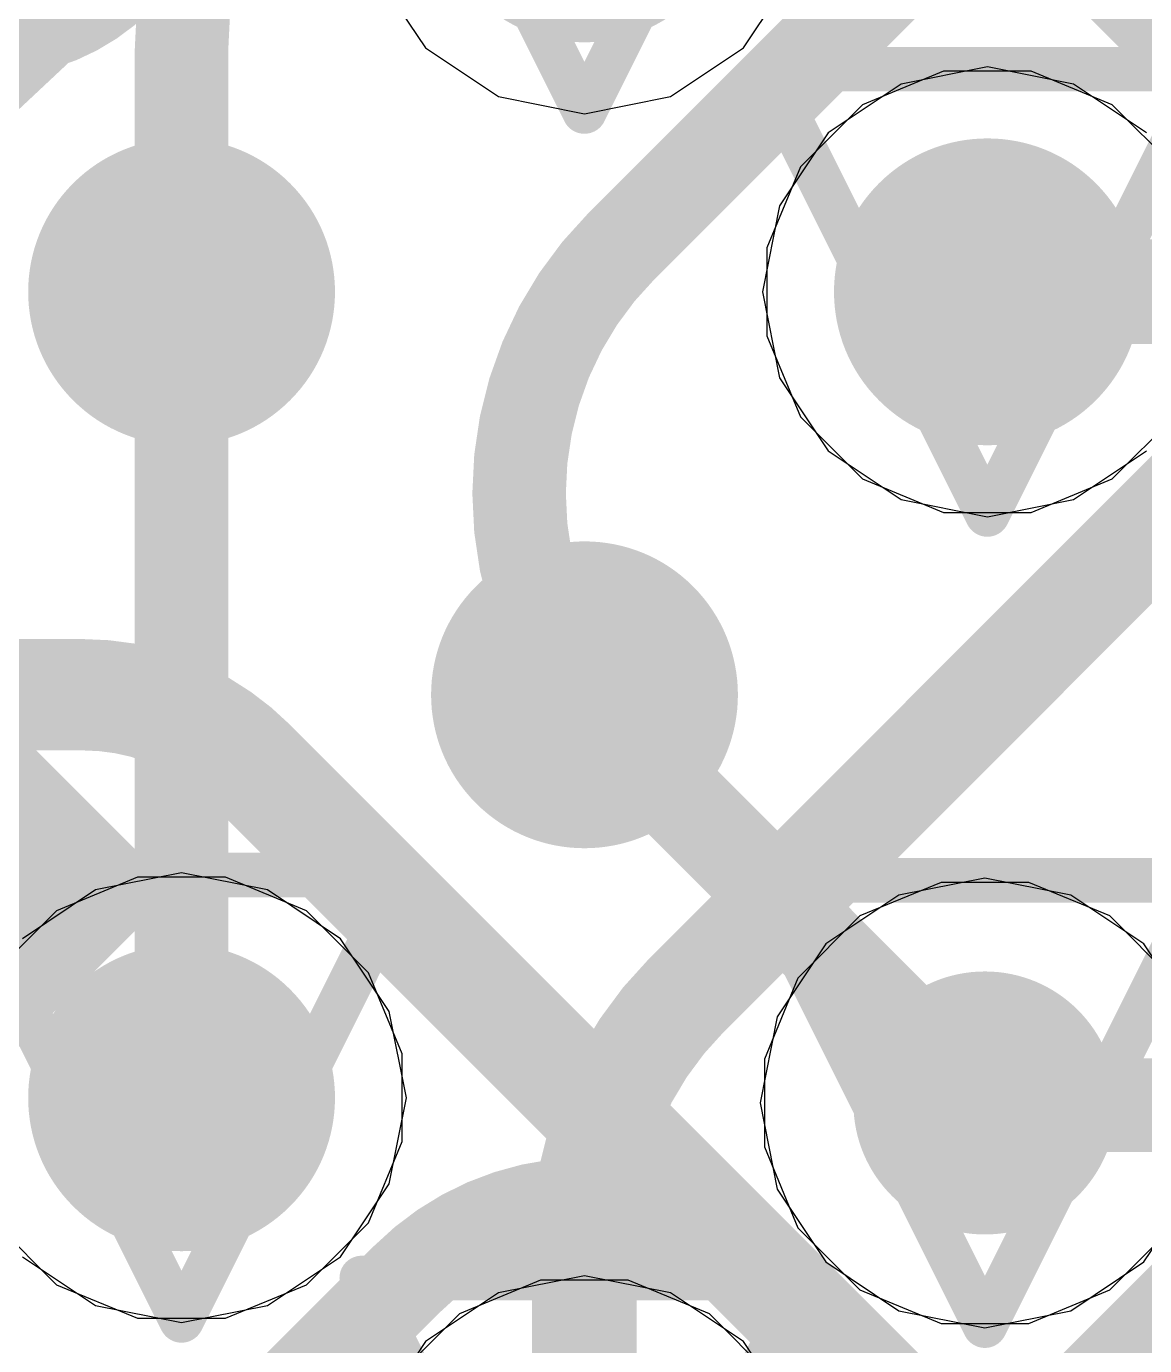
# Model space of a CAD drawing. Header units: inches. Extents: x -6 to 283, y -12 to 154.
# Drawn here: x 60.666 to 61.941, y 8.453 to 9.958 of the extents above; entities that cross this region are included whole.
import ezdxf

# ---------------------------------------------------------------- set-up
doc = ezdxf.new("R2010")
doc.units = ezdxf.units.IN
for name, color, linetype in [('Bottom Layer', 5, 'Continuous'), ('Bottom Overlay', 54, 'Continuous'), ('Bottom Solder', 6, 'Continuous'), ('Drill Drawing', 1, 'Continuous'), ('GND-1', 16, 'Continuous'), ('GND-2', 90, 'Continuous'), ('GND-3', 216, 'Continuous'), ('GND-4', 54, 'Continuous'), ('PWR-1', 156, 'Continuous'), ('PWR-2', 130, 'Continuous'), ('Signal L1', 76, 'Continuous'), ('Signal L2', 6, 'Continuous'), ('Top Layer', 1, 'Continuous'), ('Top Paste', 8, 'Continuous'), ('Top Solder', 216, 'Continuous'), ('Via Holes', 16, 'Continuous')]:
    doc.layers.add(name, color=color, linetype=linetype)

# ---------------------------------------------------------------- blocks, each defined once
blk = doc.blocks.new('BGA_565_15_5_14_4__57')
at = {"layer": 'Top Layer'}
h = blk.add_hatch(color=1, dxfattribs=at)
edge = h.paths.add_edge_path()
edge.add_arc((-6.174999079999999, 4.22500044), 0.12499848, 0, 360)
h = blk.add_hatch(color=1, dxfattribs=at)
edge = h.paths.add_edge_path()
edge.add_arc((-5.52500038, 4.22500044), 0.12499848, 0, 360)
h = blk.add_hatch(color=1, dxfattribs=at)
edge = h.paths.add_edge_path()
edge.add_arc((-4.87499914, 4.22500044), 0.12499848, 0, 360)
h = blk.add_hatch(color=1, dxfattribs=at)
edge = h.paths.add_edge_path()
edge.add_arc((-5.52500038, 3.5749992), 0.12499848, 0, 360)
at = {"layer": 'Top Paste'}
h = blk.add_hatch(color=8, dxfattribs=at)
edge = h.paths.add_edge_path()
edge.add_arc((-6.174999079999999, 4.22500044), 0.12499848, 0, 360)
h = blk.add_hatch(color=8, dxfattribs=at)
edge = h.paths.add_edge_path()
edge.add_arc((-5.52500038, 4.22500044), 0.12499848, 0, 360)
h = blk.add_hatch(color=8, dxfattribs=at)
edge = h.paths.add_edge_path()
edge.add_arc((-4.87499914, 4.22500044), 0.12499848, 0, 360)
h = blk.add_hatch(color=8, dxfattribs=at)
edge = h.paths.add_edge_path()
edge.add_arc((-5.52500038, 3.5749992), 0.12499848, 0, 360)
at = {"layer": 'Top Solder'}
h = blk.add_hatch(color=216, dxfattribs=at)
edge = h.paths.add_edge_path()
edge.add_arc((-6.174999079999999, 4.22500044), 0.17499838, 0, 360)
h = blk.add_hatch(color=216, dxfattribs=at)
edge = h.paths.add_edge_path()
edge.add_arc((-5.52500038, 4.22500044), 0.17499838, 0, 360)
h = blk.add_hatch(color=216, dxfattribs=at)
edge = h.paths.add_edge_path()
edge.add_arc((-4.87499914, 4.22500044), 0.17499838, 0, 360)
h = blk.add_hatch(color=216, dxfattribs=at)
edge = h.paths.add_edge_path()
edge.add_arc((-6.174999079999999, 3.5749992), 0.17499838, 0, 360)
h = blk.add_hatch(color=216, dxfattribs=at)
edge = h.paths.add_edge_path()
edge.add_arc((-5.52500038, 3.5749992), 0.17499838, 0, 360)
blk = doc.blocks.new('C___0402_B_371')
at = {"layer": 'Bottom Solder'}
blk.add_hatch(color=6, dxfattribs=at).paths.add_polyline_path([(-0.18130012, 0.37749988), (-0.18130012, -0.37749988), (-0.7584998799999999, -0.37749988), (-0.7584998799999999, 0.37749988)])
at = {"layer": 'Bottom Overlay'}
for points in [[(-0.2794, 0.4064, 0.127, 0.127, 0), (-0.7874, 0.4064, 0.127, 0.127, 0)], [(-0.7874, -0.4064, 0.127, 0.127, 0), (-0.7874, 0.4064, 0.127, 0.127, 0)]]:
    blk.add_lwpolyline(points, format="xyseb", dxfattribs=at)
blk.add_lwpolyline([(-0.8191499999999999, 0.4064, 0.0635, 0.0635, 1), (-0.7556499999999999, 0.4064, 0.0635, 0.0635, 1)], format="xyseb", close=True, dxfattribs=at)
blk.add_lwpolyline([(-0.8191499999999999, 0.4064, 0.0635, 0.0635, 1), (-0.7556499999999999, 0.4064, 0.0635, 0.0635, 1)], format="xyseb", close=True, dxfattribs=at)

msp = doc.modelspace()

# ---------------------------------------------------------------- hatches: boundary and pattern name
at = {"layer": 'Bottom Layer'}
h = msp.add_hatch(color=5, dxfattribs=at)
edge = h.paths.add_edge_path()
edge.add_arc((61.76173576, 9.65483972), 0.1499997, 0, 360)
h = msp.add_hatch(color=5, dxfattribs=at)
edge = h.paths.add_edge_path()
edge.add_arc((60.84249706, 8.735601019999999), 0.1499997, 0, 360)
h = msp.add_hatch(color=5, dxfattribs=at)
edge = h.paths.add_edge_path()
edge.add_arc((61.75895445999999, 8.72963456), 0.1499997, 0, 360)
at = {"layer": 'GND-1'}
h = msp.add_hatch(color=16, dxfattribs=at)
edge = h.paths.add_edge_path()
edge.add_arc((61.76173576, 9.65483972), 0.1499997, 0, 360)
h = msp.add_hatch(color=16, dxfattribs=at)
edge = h.paths.add_edge_path()
edge.add_arc((60.84249706, 8.735601019999999), 0.1499997, 0, 360)
h = msp.add_hatch(color=16, dxfattribs=at)
edge = h.paths.add_edge_path()
edge.add_arc((61.75895445999999, 8.72963456), 0.1499997, 0, 360)
at = {"layer": 'GND-2'}
h = msp.add_hatch(color=90, dxfattribs=at)
edge = h.paths.add_edge_path()
edge.add_arc((61.76173576, 9.65483972), 0.1499997, 0, 360)
h = msp.add_hatch(color=90, dxfattribs=at)
edge = h.paths.add_edge_path()
edge.add_arc((60.84249706, 8.735601019999999), 0.1499997, 0, 360)
h = msp.add_hatch(color=90, dxfattribs=at)
edge = h.paths.add_edge_path()
edge.add_arc((61.75895445999999, 8.72963456), 0.1499997, 0, 360)
at = {"layer": 'GND-3'}
h = msp.add_hatch(color=216, dxfattribs=at)
edge = h.paths.add_edge_path()
edge.add_arc((61.76173576, 9.65483972), 0.1499997, 0, 360)
h = msp.add_hatch(color=216, dxfattribs=at)
edge = h.paths.add_edge_path()
edge.add_arc((60.84249706, 8.735601019999999), 0.1499997, 0, 360)
h = msp.add_hatch(color=216, dxfattribs=at)
edge = h.paths.add_edge_path()
edge.add_arc((61.75895445999999, 8.72963456), 0.1499997, 0, 360)
at = {"layer": 'GND-4'}
h = msp.add_hatch(color=54, dxfattribs=at)
edge = h.paths.add_edge_path()
edge.add_arc((61.76173576, 9.65483972), 0.1499997, 0, 360)
h = msp.add_hatch(color=54, dxfattribs=at)
edge = h.paths.add_edge_path()
edge.add_arc((60.84249706, 8.735601019999999), 0.1499997, 0, 360)
h = msp.add_hatch(color=54, dxfattribs=at)
edge = h.paths.add_edge_path()
edge.add_arc((61.75895445999999, 8.72963456), 0.1499997, 0, 360)
at = {"layer": 'PWR-1'}
h = msp.add_hatch(color=156, dxfattribs=at)
edge = h.paths.add_edge_path()
edge.add_arc((61.76173576, 9.65483972), 0.1499997, 0, 360)
h = msp.add_hatch(color=156, dxfattribs=at)
edge = h.paths.add_edge_path()
edge.add_arc((60.84249706, 8.735601019999999), 0.1499997, 0, 360)
h = msp.add_hatch(color=156, dxfattribs=at)
edge = h.paths.add_edge_path()
edge.add_arc((61.75895445999999, 8.72963456), 0.1499997, 0, 360)
at = {"layer": 'PWR-2'}
h = msp.add_hatch(color=130, dxfattribs=at)
edge = h.paths.add_edge_path()
edge.add_arc((61.76173576, 9.65483972), 0.1499997, 0, 360)
h = msp.add_hatch(color=130, dxfattribs=at)
edge = h.paths.add_edge_path()
edge.add_arc((60.84249706, 8.735601019999999), 0.1499997, 0, 360)
h = msp.add_hatch(color=130, dxfattribs=at)
edge = h.paths.add_edge_path()
edge.add_arc((61.75895445999999, 8.72963456), 0.1499997, 0, 360)
at = {"layer": 'Signal L1'}
h = msp.add_hatch(color=76, dxfattribs=at)
edge = h.paths.add_edge_path()
edge.add_arc((61.76173576, 9.65483972), 0.1499997, 0, 360)
h = msp.add_hatch(color=76, dxfattribs=at)
edge = h.paths.add_edge_path()
edge.add_arc((60.84249706, 8.735601019999999), 0.1499997, 0, 360)
h = msp.add_hatch(color=76, dxfattribs=at)
edge = h.paths.add_edge_path()
edge.add_arc((61.75895445999999, 8.72963456), 0.1499997, 0, 360)
at = {"layer": 'Signal L2'}
h = msp.add_hatch(color=6, dxfattribs=at)
edge = h.paths.add_edge_path()
edge.add_arc((61.76173576, 9.65483972), 0.1499997, 0, 360)
h = msp.add_hatch(color=6, dxfattribs=at)
edge = h.paths.add_edge_path()
edge.add_arc((60.84249706, 8.735601019999999), 0.1499997, 0, 360)
h = msp.add_hatch(color=6, dxfattribs=at)
edge = h.paths.add_edge_path()
edge.add_arc((61.75895445999999, 8.72963456), 0.1499997, 0, 360)
at = {"layer": 'Top Layer'}
h = msp.add_hatch(color=1, dxfattribs=at)
edge = h.paths.add_edge_path()
edge.add_arc((61.76173576, 9.65483972), 0.1499997, 0, 360)
h = msp.add_hatch(color=1, dxfattribs=at)
edge = h.paths.add_edge_path()
edge.add_arc((60.84249706, 8.735601019999999), 0.1499997, 0, 360)
h = msp.add_hatch(color=1, dxfattribs=at)
edge = h.paths.add_edge_path()
edge.add_arc((61.75895445999999, 8.72963456), 0.1499997, 0, 360)
at = {"layer": 'Via Holes'}
h = msp.add_hatch(color=7, dxfattribs=at)
edge = h.paths.add_edge_path()
edge.add_arc((61.76173576, 9.65483972), 0.07499858, 0, 360)
h = msp.add_hatch(color=7, dxfattribs=at)
edge = h.paths.add_edge_path()
edge.add_arc((60.84249706, 8.735601019999999), 0.07499858, 0, 360)
h = msp.add_hatch(color=7, dxfattribs=at)
edge = h.paths.add_edge_path()
edge.add_arc((61.75895445999999, 8.72963456), 0.07499858, 0, 360)

# ---------------------------------------------------------------- linework, layer by layer
at = {"layer": 'Bottom Layer'}
for points in [[(61.34446201999999, 9.706990999999999, 0.10668, 0.10668, 0), (62.28885941999999, 10.6513884, 0.10668, 0.10668, 0)], [(60.84249706, 9.930432259999998, 0.10668, 0.10668, -0.1987448733157806), (60.97051306, 10.23977378, 0.10668, 0.10668, 0)], [(60.84249706, 8.735601019999999, 0.10668, 0.10668, 0), (60.84249706, 9.930432259999998, 0.10668, 0.10668, 0)], [(61.22760678, 9.42487574, 0.10668, 0.10668, -0.1988362677584608), (61.34438073999999, 9.706909719999999, 0.10668, 0.10668, 0)], [(61.34438073999999, 9.706909719999999, 0.10668, 0.10668, 0), (61.34446201999999, 9.706990999999999, 0.10668, 0.10668, 0)], [(61.34438073999999, 9.14284176, 0.10668, 0.10668, -0.1988362677586003), (61.22760678, 9.42487574, 0.10668, 0.10668, 0)], [(61.34438073999999, 9.14284176, 0.10668, 0.10668, 0), (61.34446201999999, 9.14276048, 0.10668, 0.10668, 0)], [(61.34446201999999, 9.142757940000001, 0.10668, 0.10668, -7.320431762279024e-05), (61.34438073999999, 9.14284176, 0.10668, 0.10668, 0)], [(61.34446201999999, 9.14276048, 0.10668, 0.10668, 0), (61.52662065999999, 8.96060184, 0.10668, 0.10668, 0)], [(61.5747943, 8.90621028, 0.10668, 0.10668, -0.02899226317326885), (61.5266232, 8.9605993, 0.10668, 0.10668, 0)], [(61.5747943, 8.90621028, 0.10668, 0.10668, 0), (61.57480192, 8.90621028, 0.10668, 0.10668, 0)], [(61.57480192, 8.90621028, 0.10668, 0.10668, 0), (61.78183731999999, 8.69917488, 0.10668, 0.10668, 0)], [(61.09960348, 8.52860372, 0.10668, 0.10668, -0.3703510260601149), (61.47793648, 8.55811344, 0.10668, 0.10668, 0)], [(61.4779314, 8.55810582, 0.10668, 0.10668, 0), (61.47793648, 8.558110899999999, 0.10668, 0.10668, 0)], [(61.4779314, 8.55810328, 0.10668, 0.10668, 0), (61.4779314, 8.55810582, 0.10668, 0.10668, 0)], [(61.4779314, 8.55810328, 0.10668, 0.10668, -0.03335271010364203), (61.48845716, 8.54905834, 0.10668, 0.10668, 0)], [(61.48845716, 8.54905834, 0.10668, 0.10668, 0), (61.48846986, 8.54905834, 0.10668, 0.10668, 0)], [(61.48846986, 8.54905834, 0.10668, 0.10668, 0), (61.93060765999999, 8.106920539999999, 0.10668, 0.10668, 0)], [(59.51692694, 6.945927179999999, 0.10668, 0.10668, 0), (61.09960348, 8.52860372, 0.10668, 0.10668, 0)]]:
    msp.add_lwpolyline(points, format="xyseb", dxfattribs=at)
for points in [[(60.81582705999999, 9.930432259999998, 0.05333999999999999, 0.05333999999999999, 1), (60.86916706, 9.930432259999998, 0.05333999999999999, 0.05333999999999999, 1)], [(60.81582705999999, 9.930432259999998, 0.05333999999999999, 0.05333999999999999, 1), (60.86916706, 9.930432259999998, 0.05333999999999999, 0.05333999999999999, 1)], [(61.31771074, 9.706909719999999, 0.05333999999999999, 0.05333999999999999, 1), (61.37105073999999, 9.706909719999999, 0.05333999999999999, 0.05333999999999999, 1)], [(61.31771074, 9.706909719999999, 0.05333999999999999, 0.05333999999999999, 1), (61.37105073999999, 9.706909719999999, 0.05333999999999999, 0.05333999999999999, 1)], [(61.31779202, 9.706990999999999, 0.05333999999999999, 0.05333999999999999, 1), (61.37113202, 9.706990999999999, 0.05333999999999999, 0.05333999999999999, 1)], [(61.31779202, 9.706990999999999, 0.05333999999999999, 0.05333999999999999, 1), (61.37113202, 9.706990999999999, 0.05333999999999999, 0.05333999999999999, 1)], [(61.20093677999999, 9.42487574, 0.05333999999999999, 0.05333999999999999, 1), (61.25427677999999, 9.42487574, 0.05333999999999999, 0.05333999999999999, 1)], [(61.20093677999999, 9.42487574, 0.05333999999999999, 0.05333999999999999, 1), (61.25427677999999, 9.42487574, 0.05333999999999999, 0.05333999999999999, 1)], [(61.31771074, 9.14284176, 0.05333999999999999, 0.05333999999999999, 1), (61.37105073999999, 9.14284176, 0.05333999999999999, 0.05333999999999999, 1)], [(61.31771074, 9.14284176, 0.05333999999999999, 0.05333999999999999, 1), (61.37105073999999, 9.14284176, 0.05333999999999999, 0.05333999999999999, 1)], [(61.31771074, 9.14284176, 0.05333999999999999, 0.05333999999999999, 1), (61.37105073999999, 9.14284176, 0.05333999999999999, 0.05333999999999999, 1)], [(61.31779202, 9.14276048, 0.05333999999999999, 0.05333999999999999, 1), (61.37113202, 9.14276048, 0.05333999999999999, 0.05333999999999999, 1)], [(61.31779202, 9.14276048, 0.05333999999999999, 0.05333999999999999, 1), (61.37113202, 9.14276048, 0.05333999999999999, 0.05333999999999999, 1)], [(61.31779202, 9.142757940000001, 0.05333999999999999, 0.05333999999999999, 1), (61.37113202, 9.142757940000001, 0.05333999999999999, 0.05333999999999999, 1)], [(61.49995066, 8.96060184, 0.05333999999999999, 0.05333999999999999, 1), (61.55329065999999, 8.96060184, 0.05333999999999999, 0.05333999999999999, 1)], [(61.49995319999999, 8.9605993, 0.05333999999999999, 0.05333999999999999, 1), (61.55329319999999, 8.9605993, 0.05333999999999999, 0.05333999999999999, 1)], [(61.54812429999999, 8.90621028, 0.05333999999999999, 0.05333999999999999, 1), (61.6014643, 8.90621028, 0.05333999999999999, 0.05333999999999999, 1)], [(61.54812429999999, 8.90621028, 0.05333999999999999, 0.05333999999999999, 1), (61.6014643, 8.90621028, 0.05333999999999999, 0.05333999999999999, 1)], [(61.54813191999999, 8.90621028, 0.05333999999999999, 0.05333999999999999, 1), (61.60147191999999, 8.90621028, 0.05333999999999999, 0.05333999999999999, 1)], [(61.54813191999999, 8.90621028, 0.05333999999999999, 0.05333999999999999, 1), (61.60147191999999, 8.90621028, 0.05333999999999999, 0.05333999999999999, 1)], [(60.81582705999999, 8.735601019999999, 0.05333999999999999, 0.05333999999999999, 1), (60.86916706, 8.735601019999999, 0.05333999999999999, 0.05333999999999999, 1)], [(61.75516732, 8.69917488, 0.05333999999999999, 0.05333999999999999, 1), (61.80850732, 8.69917488, 0.05333999999999999, 0.05333999999999999, 1)], [(61.4512614, 8.55810582, 0.05333999999999999, 0.05333999999999999, 1), (61.5046014, 8.55810582, 0.05333999999999999, 0.05333999999999999, 1)], [(61.4512614, 8.55810582, 0.05333999999999999, 0.05333999999999999, 1), (61.5046014, 8.55810582, 0.05333999999999999, 0.05333999999999999, 1)], [(61.4512614, 8.55810328, 0.05333999999999999, 0.05333999999999999, 1), (61.5046014, 8.55810328, 0.05333999999999999, 0.05333999999999999, 1)], [(61.4512614, 8.55810328, 0.05333999999999999, 0.05333999999999999, 1), (61.5046014, 8.55810328, 0.05333999999999999, 0.05333999999999999, 1)], [(61.45126647999999, 8.55811344, 0.05333999999999999, 0.05333999999999999, 1), (61.50460647999999, 8.55811344, 0.05333999999999999, 0.05333999999999999, 1)], [(61.45126647999999, 8.558110899999999, 0.05333999999999999, 0.05333999999999999, 1), (61.50460647999999, 8.558110899999999, 0.05333999999999999, 0.05333999999999999, 1)], [(61.46178716, 8.54905834, 0.05333999999999999, 0.05333999999999999, 1), (61.51512716, 8.54905834, 0.05333999999999999, 0.05333999999999999, 1)], [(61.46178716, 8.54905834, 0.05333999999999999, 0.05333999999999999, 1), (61.51512716, 8.54905834, 0.05333999999999999, 0.05333999999999999, 1)], [(61.46179986, 8.54905834, 0.05333999999999999, 0.05333999999999999, 1), (61.51513986, 8.54905834, 0.05333999999999999, 0.05333999999999999, 1)], [(61.46179986, 8.54905834, 0.05333999999999999, 0.05333999999999999, 1), (61.51513986, 8.54905834, 0.05333999999999999, 0.05333999999999999, 1)], [(61.07293348, 8.52860372, 0.05333999999999999, 0.05333999999999999, 1), (61.12627348, 8.52860372, 0.05333999999999999, 0.05333999999999999, 1)], [(61.07293348, 8.52860372, 0.05333999999999999, 0.05333999999999999, 1), (61.12627348, 8.52860372, 0.05333999999999999, 0.05333999999999999, 1)]]:
    msp.add_lwpolyline(points, format="xyseb", close=True, dxfattribs=at)
at = {"layer": 'Drill Drawing'}
for points in [[(61.04811768, 10.36846034, 0.0508, 0.0508, 0), (61.30211768, 9.86046034, 0.0508, 0.0508, 0)], [(61.30211768, 9.86046034, 0.0508, 0.0508, 0), (61.55611768, 10.36846034, 0.0508, 0.0508, 0)], [(61.50773576, 9.90883972, 0.0508, 0.0508, 0), (62.01573575999999, 9.90883972, 0.0508, 0.0508, 0)], [(61.50773576, 9.90883972, 0.0508, 0.0508, 0), (61.76173576, 9.400839719999999, 0.0508, 0.0508, 0)], [(61.76173576, 9.400839719999999, 0.0508, 0.0508, 0), (62.01573575999999, 9.90883972, 0.0508, 0.0508, 0)], [(60.58849705999999, 8.989601019999998, 0.0508, 0.0508, 0), (61.09649705999999, 8.989601019999998, 0.0508, 0.0508, 0)], [(60.58849705999999, 8.989601019999998, 0.0508, 0.0508, 0), (60.84249706, 8.48160102, 0.0508, 0.0508, 0)], [(60.84249706, 8.48160102, 0.0508, 0.0508, 0), (61.09649705999999, 8.989601019999998, 0.0508, 0.0508, 0)], [(61.50495446, 8.98363456, 0.0508, 0.0508, 0), (62.01295446, 8.98363456, 0.0508, 0.0508, 0)], [(61.50495446, 8.98363456, 0.0508, 0.0508, 0), (61.75895445999999, 8.47563456, 0.0508, 0.0508, 0)], [(61.75895445999999, 8.47563456, 0.0508, 0.0508, 0), (62.01295446, 8.98363456, 0.0508, 0.0508, 0)], [(61.04811768, 8.5299804, 0.0508, 0.0508, 0), (61.55611768, 8.5299804, 0.0508, 0.0508, 0)], [(61.04811768, 8.5299804, 0.0508, 0.0508, 0), (61.30211768, 8.021980399999999, 0.0508, 0.0508, 0)], [(61.30211768, 8.021980399999999, 0.0508, 0.0508, 0), (61.55611768, 8.5299804, 0.0508, 0.0508, 0)]]:
    msp.add_lwpolyline(points, format="xyseb", dxfattribs=at)
for points in [[(61.49503576, 9.90883972, 0.0254, 0.0254, 1), (61.52043576, 9.90883972, 0.0254, 0.0254, 1)], [(61.49503576, 9.90883972, 0.0254, 0.0254, 1), (61.52043576, 9.90883972, 0.0254, 0.0254, 1)], [(61.28941768, 9.86046034, 0.0254, 0.0254, 1), (61.31481768, 9.86046034, 0.0254, 0.0254, 1)], [(61.28941768, 9.86046034, 0.0254, 0.0254, 1), (61.31481768, 9.86046034, 0.0254, 0.0254, 1)], [(61.74903575999999, 9.400839719999999, 0.0254, 0.0254, 1), (61.77443575999999, 9.400839719999999, 0.0254, 0.0254, 1)], [(61.74903575999999, 9.400839719999999, 0.0254, 0.0254, 1), (61.77443575999999, 9.400839719999999, 0.0254, 0.0254, 1)], [(61.08379706, 8.989601019999998, 0.0254, 0.0254, 1), (61.10919706, 8.989601019999998, 0.0254, 0.0254, 1)], [(61.08379706, 8.989601019999998, 0.0254, 0.0254, 1), (61.10919706, 8.989601019999998, 0.0254, 0.0254, 1)], [(61.49225445999999, 8.98363456, 0.0254, 0.0254, 1), (61.51765445999999, 8.98363456, 0.0254, 0.0254, 1)], [(61.49225445999999, 8.98363456, 0.0254, 0.0254, 1), (61.51765445999999, 8.98363456, 0.0254, 0.0254, 1)], [(61.03541767999999, 8.5299804, 0.0254, 0.0254, 1), (61.06081768, 8.5299804, 0.0254, 0.0254, 1)], [(61.03541767999999, 8.5299804, 0.0254, 0.0254, 1), (61.06081768, 8.5299804, 0.0254, 0.0254, 1)], [(61.54341767999999, 8.5299804, 0.0254, 0.0254, 1), (61.56881768, 8.5299804, 0.0254, 0.0254, 1)], [(61.54341767999999, 8.5299804, 0.0254, 0.0254, 1), (61.56881768, 8.5299804, 0.0254, 0.0254, 1)], [(60.82979706, 8.48160102, 0.0254, 0.0254, 1), (60.85519705999999, 8.48160102, 0.0254, 0.0254, 1)], [(60.82979706, 8.48160102, 0.0254, 0.0254, 1), (60.85519705999999, 8.48160102, 0.0254, 0.0254, 1)], [(61.74625446, 8.47563456, 0.0254, 0.0254, 1), (61.77165446, 8.47563456, 0.0254, 0.0254, 1)], [(61.74625446, 8.47563456, 0.0254, 0.0254, 1), (61.77165446, 8.47563456, 0.0254, 0.0254, 1)]]:
    msp.add_lwpolyline(points, format="xyseb", close=True, dxfattribs=at)
at = {"layer": 'GND-1'}
for p, q in [((61.71169014, 9.90643942), (61.61921636, 9.86813622)), ((61.81178138, 9.90643942), (61.71169014, 9.90643942)), ((61.90425516, 9.86813622), (61.81178138, 9.90643942)), ((61.61921636, 9.86813622), (61.54843925999999, 9.79735912)), ((61.97503226, 9.79735912), (61.90425516, 9.86813622)), ((61.54843925999999, 9.79735912), (61.51013606, 9.704885339999999)), ((61.51013606, 9.704885339999999), (61.51013606, 9.6047941)), ((61.51013606, 9.6047941), (61.54843925999999, 9.51232032)), ((61.54843925999999, 9.51232032), (61.61921636, 9.44154322)), ((61.90425516, 9.44154322), (61.97503226, 9.51232032)), ((61.61921636, 9.44154322), (61.71169014, 9.403240019999998)), ((61.81178138, 9.403240019999998), (61.90425516, 9.44154322)), ((61.71169014, 9.403240019999998), (61.81178138, 9.403240019999998)), ((60.79245144, 8.987200719999999), (60.69997765999999, 8.94889752)), ((60.89254268, 8.987200719999999), (60.79245144, 8.987200719999999)), ((60.98501646, 8.94889752), (60.89254268, 8.987200719999999)), ((61.70890883999999, 8.981234259999999), (61.61643505999999, 8.94293106)), ((61.80900007999999, 8.981234259999999), (61.70890883999999, 8.981234259999999)), ((61.90147386, 8.94293106), (61.80900007999999, 8.981234259999999)), ((60.69997765999999, 8.94889752), (60.62920055999999, 8.87812042)), ((61.05579356, 8.87812042), (60.98501646, 8.94889752)), ((61.61643505999999, 8.94293106), (61.54565795999999, 8.872153959999999)), ((61.97225096, 8.872153959999999), (61.90147386, 8.94293106)), ((61.09409675999999, 8.78564664), (61.05579356, 8.87812042)), ((61.54565795999999, 8.872153959999999), (61.50735476, 8.77968018)), ((61.09409675999999, 8.6855554), (61.09409675999999, 8.78564664)), ((61.50735476, 8.77968018), (61.50735476, 8.67958894)), ((61.05579356, 8.59308162), (61.09409675999999, 8.6855554)), ((61.50735476, 8.67958894), (61.54565795999999, 8.58711516)), ((60.62920055999999, 8.59308162), (60.69997765999999, 8.522304519999999)), ((60.98501646, 8.522304519999999), (61.05579356, 8.59308162)), ((61.54565795999999, 8.58711516), (61.61643505999999, 8.516338059999999)), ((61.90147386, 8.516338059999999), (61.97225096, 8.58711516)), ((60.69997765999999, 8.522304519999999), (60.79245144, 8.484001319999999)), ((60.89254268, 8.484001319999999), (60.98501646, 8.522304519999999)), ((61.25207205999999, 8.5275801), (61.15959828, 8.4892769)), ((61.3521633, 8.5275801), (61.25207205999999, 8.5275801)), ((61.44463707999999, 8.4892769), (61.3521633, 8.5275801)), ((61.61643505999999, 8.516338059999999), (61.70890883999999, 8.47803486)), ((61.80900007999999, 8.47803486), (61.90147386, 8.516338059999999)), ((61.15959828, 8.4892769), (61.08882118, 8.4184998)), ((61.51541417999999, 8.4184998), (61.44463707999999, 8.4892769)), ((60.79245144, 8.484001319999999), (60.89254268, 8.484001319999999)), ((61.70890883999999, 8.47803486), (61.80900007999999, 8.47803486))]:
    msp.add_line(p, q, dxfattribs=at)
at = {"layer": 'GND-2'}
for p, q in [((61.71169014, 9.90643942), (61.61921636, 9.86813622)), ((61.81178138, 9.90643942), (61.71169014, 9.90643942)), ((61.90425516, 9.86813622), (61.81178138, 9.90643942)), ((61.61921636, 9.86813622), (61.54843925999999, 9.79735912)), ((61.97503226, 9.79735912), (61.90425516, 9.86813622)), ((61.54843925999999, 9.79735912), (61.51013606, 9.704885339999999)), ((61.51013606, 9.704885339999999), (61.51013606, 9.6047941)), ((61.51013606, 9.6047941), (61.54843925999999, 9.51232032)), ((61.54843925999999, 9.51232032), (61.61921636, 9.44154322)), ((61.90425516, 9.44154322), (61.97503226, 9.51232032)), ((61.61921636, 9.44154322), (61.71169014, 9.403240019999998)), ((61.81178138, 9.403240019999998), (61.90425516, 9.44154322)), ((61.71169014, 9.403240019999998), (61.81178138, 9.403240019999998)), ((60.79245144, 8.987200719999999), (60.69997765999999, 8.94889752)), ((60.89254268, 8.987200719999999), (60.79245144, 8.987200719999999)), ((60.98501646, 8.94889752), (60.89254268, 8.987200719999999)), ((61.70890883999999, 8.981234259999999), (61.61643505999999, 8.94293106)), ((61.80900007999999, 8.981234259999999), (61.70890883999999, 8.981234259999999)), ((61.90147386, 8.94293106), (61.80900007999999, 8.981234259999999)), ((60.69997765999999, 8.94889752), (60.62920055999999, 8.87812042)), ((61.05579356, 8.87812042), (60.98501646, 8.94889752)), ((61.61643505999999, 8.94293106), (61.54565795999999, 8.872153959999999)), ((61.97225096, 8.872153959999999), (61.90147386, 8.94293106)), ((61.09409675999999, 8.78564664), (61.05579356, 8.87812042)), ((61.54565795999999, 8.872153959999999), (61.50735476, 8.77968018)), ((61.09409675999999, 8.6855554), (61.09409675999999, 8.78564664)), ((61.50735476, 8.77968018), (61.50735476, 8.67958894)), ((61.05579356, 8.59308162), (61.09409675999999, 8.6855554)), ((61.50735476, 8.67958894), (61.54565795999999, 8.58711516)), ((60.62920055999999, 8.59308162), (60.69997765999999, 8.522304519999999)), ((60.98501646, 8.522304519999999), (61.05579356, 8.59308162)), ((61.54565795999999, 8.58711516), (61.61643505999999, 8.516338059999999)), ((61.90147386, 8.516338059999999), (61.97225096, 8.58711516)), ((60.69997765999999, 8.522304519999999), (60.79245144, 8.484001319999999)), ((60.89254268, 8.484001319999999), (60.98501646, 8.522304519999999)), ((61.25207205999999, 8.5275801), (61.15959828, 8.4892769)), ((61.3521633, 8.5275801), (61.25207205999999, 8.5275801)), ((61.44463707999999, 8.4892769), (61.3521633, 8.5275801)), ((61.61643505999999, 8.516338059999999), (61.70890883999999, 8.47803486)), ((61.80900007999999, 8.47803486), (61.90147386, 8.516338059999999)), ((61.15959828, 8.4892769), (61.08882118, 8.4184998)), ((61.51541417999999, 8.4184998), (61.44463707999999, 8.4892769)), ((60.79245144, 8.484001319999999), (60.89254268, 8.484001319999999)), ((61.70890883999999, 8.47803486), (61.80900007999999, 8.47803486))]:
    msp.add_line(p, q, dxfattribs=at)
at = {"layer": 'GND-3'}
for p, q in [((61.71169014, 9.90643942), (61.61921636, 9.86813622)), ((61.81178138, 9.90643942), (61.71169014, 9.90643942)), ((61.90425516, 9.86813622), (61.81178138, 9.90643942)), ((61.61921636, 9.86813622), (61.54843925999999, 9.79735912)), ((61.97503226, 9.79735912), (61.90425516, 9.86813622)), ((61.54843925999999, 9.79735912), (61.51013606, 9.704885339999999)), ((61.51013606, 9.704885339999999), (61.51013606, 9.6047941)), ((61.51013606, 9.6047941), (61.54843925999999, 9.51232032)), ((61.54843925999999, 9.51232032), (61.61921636, 9.44154322)), ((61.90425516, 9.44154322), (61.97503226, 9.51232032)), ((61.61921636, 9.44154322), (61.71169014, 9.403240019999998)), ((61.81178138, 9.403240019999998), (61.90425516, 9.44154322)), ((61.71169014, 9.403240019999998), (61.81178138, 9.403240019999998)), ((60.79245144, 8.987200719999999), (60.69997765999999, 8.94889752)), ((60.89254268, 8.987200719999999), (60.79245144, 8.987200719999999)), ((60.98501646, 8.94889752), (60.89254268, 8.987200719999999)), ((61.70890883999999, 8.981234259999999), (61.61643505999999, 8.94293106)), ((61.80900007999999, 8.981234259999999), (61.70890883999999, 8.981234259999999)), ((61.90147386, 8.94293106), (61.80900007999999, 8.981234259999999)), ((60.69997765999999, 8.94889752), (60.62920055999999, 8.87812042)), ((61.05579356, 8.87812042), (60.98501646, 8.94889752)), ((61.61643505999999, 8.94293106), (61.54565795999999, 8.872153959999999)), ((61.97225096, 8.872153959999999), (61.90147386, 8.94293106)), ((61.09409675999999, 8.78564664), (61.05579356, 8.87812042)), ((61.54565795999999, 8.872153959999999), (61.50735476, 8.77968018)), ((61.09409675999999, 8.6855554), (61.09409675999999, 8.78564664)), ((61.50735476, 8.77968018), (61.50735476, 8.67958894)), ((61.05579356, 8.59308162), (61.09409675999999, 8.6855554)), ((61.50735476, 8.67958894), (61.54565795999999, 8.58711516)), ((60.62920055999999, 8.59308162), (60.69997765999999, 8.522304519999999)), ((60.98501646, 8.522304519999999), (61.05579356, 8.59308162)), ((61.54565795999999, 8.58711516), (61.61643505999999, 8.516338059999999)), ((61.90147386, 8.516338059999999), (61.97225096, 8.58711516)), ((60.69997765999999, 8.522304519999999), (60.79245144, 8.484001319999999)), ((60.89254268, 8.484001319999999), (60.98501646, 8.522304519999999)), ((61.25207205999999, 8.5275801), (61.15959828, 8.4892769)), ((61.3521633, 8.5275801), (61.25207205999999, 8.5275801)), ((61.44463707999999, 8.4892769), (61.3521633, 8.5275801)), ((61.61643505999999, 8.516338059999999), (61.70890883999999, 8.47803486)), ((61.80900007999999, 8.47803486), (61.90147386, 8.516338059999999)), ((61.15959828, 8.4892769), (61.08882118, 8.4184998)), ((61.51541417999999, 8.4184998), (61.44463707999999, 8.4892769)), ((60.79245144, 8.484001319999999), (60.89254268, 8.484001319999999)), ((61.70890883999999, 8.47803486), (61.80900007999999, 8.47803486))]:
    msp.add_line(p, q, dxfattribs=at)
at = {"layer": 'GND-4'}
for p, q in [((61.71169014, 9.90643942), (61.61921636, 9.86813622)), ((61.81178138, 9.90643942), (61.71169014, 9.90643942)), ((61.90425516, 9.86813622), (61.81178138, 9.90643942)), ((61.61921636, 9.86813622), (61.54843925999999, 9.79735912)), ((61.97503226, 9.79735912), (61.90425516, 9.86813622)), ((61.54843925999999, 9.79735912), (61.51013606, 9.704885339999999)), ((61.51013606, 9.704885339999999), (61.51013606, 9.6047941)), ((61.51013606, 9.6047941), (61.54843925999999, 9.51232032)), ((61.54843925999999, 9.51232032), (61.61921636, 9.44154322)), ((61.90425516, 9.44154322), (61.97503226, 9.51232032)), ((61.61921636, 9.44154322), (61.71169014, 9.403240019999998)), ((61.81178138, 9.403240019999998), (61.90425516, 9.44154322)), ((61.71169014, 9.403240019999998), (61.81178138, 9.403240019999998)), ((60.79245144, 8.987200719999999), (60.69997765999999, 8.94889752)), ((60.89254268, 8.987200719999999), (60.79245144, 8.987200719999999)), ((60.98501646, 8.94889752), (60.89254268, 8.987200719999999)), ((61.70890883999999, 8.981234259999999), (61.61643505999999, 8.94293106)), ((61.80900007999999, 8.981234259999999), (61.70890883999999, 8.981234259999999)), ((61.90147386, 8.94293106), (61.80900007999999, 8.981234259999999)), ((60.69997765999999, 8.94889752), (60.62920055999999, 8.87812042)), ((61.05579356, 8.87812042), (60.98501646, 8.94889752)), ((61.61643505999999, 8.94293106), (61.54565795999999, 8.872153959999999)), ((61.97225096, 8.872153959999999), (61.90147386, 8.94293106)), ((61.09409675999999, 8.78564664), (61.05579356, 8.87812042)), ((61.54565795999999, 8.872153959999999), (61.50735476, 8.77968018)), ((61.09409675999999, 8.6855554), (61.09409675999999, 8.78564664)), ((61.50735476, 8.77968018), (61.50735476, 8.67958894)), ((61.05579356, 8.59308162), (61.09409675999999, 8.6855554)), ((61.50735476, 8.67958894), (61.54565795999999, 8.58711516)), ((60.62920055999999, 8.59308162), (60.69997765999999, 8.522304519999999)), ((60.98501646, 8.522304519999999), (61.05579356, 8.59308162)), ((61.54565795999999, 8.58711516), (61.61643505999999, 8.516338059999999)), ((61.90147386, 8.516338059999999), (61.97225096, 8.58711516)), ((60.69997765999999, 8.522304519999999), (60.79245144, 8.484001319999999)), ((60.89254268, 8.484001319999999), (60.98501646, 8.522304519999999)), ((61.25207205999999, 8.5275801), (61.15959828, 8.4892769)), ((61.3521633, 8.5275801), (61.25207205999999, 8.5275801)), ((61.44463707999999, 8.4892769), (61.3521633, 8.5275801)), ((61.61643505999999, 8.516338059999999), (61.70890883999999, 8.47803486)), ((61.80900007999999, 8.47803486), (61.90147386, 8.516338059999999)), ((61.15959828, 8.4892769), (61.08882118, 8.4184998)), ((61.51541417999999, 8.4184998), (61.44463707999999, 8.4892769)), ((60.79245144, 8.484001319999999), (60.89254268, 8.484001319999999)), ((61.70890883999999, 8.47803486), (61.80900007999999, 8.47803486))]:
    msp.add_line(p, q, dxfattribs=at)
at = {"layer": 'PWR-1'}
for p, q in [((61.06511535999999, 10.01629188), (61.12072357999999, 9.93306624)), ((61.48351178, 9.93306624), (61.53912, 10.01629188)), ((61.12072357999999, 9.93306624), (61.20394921999999, 9.877458019999999)), ((61.40028614, 9.877458019999999), (61.48351178, 9.93306624)), ((61.76173576, 9.911369559999999), (61.6635673, 9.89184204)), ((61.85990422, 9.89184204), (61.76173576, 9.911369559999999)), ((61.6635673, 9.89184204), (61.58034166, 9.83623382)), ((61.94312986, 9.83623382), (61.85990422, 9.89184204)), ((61.20394921999999, 9.877458019999999), (61.30211768, 9.8579305)), ((61.30211768, 9.8579305), (61.40028614, 9.877458019999999)), ((61.58034166, 9.83623382), (61.52473344, 9.75300818)), ((61.52473344, 9.75300818), (61.50520591999999, 9.65483972)), ((61.50520591999999, 9.65483972), (61.52473344, 9.55667126)), ((61.52473344, 9.55667126), (61.58034166, 9.47344562)), ((61.58034166, 9.47344562), (61.6635673, 9.4178374)), ((61.85990422, 9.4178374), (61.94312986, 9.47344562)), ((61.6635673, 9.4178374), (61.76173576, 9.39830988)), ((61.76173576, 9.39830988), (61.85990422, 9.4178374)), ((60.84249706, 8.99213086), (60.7443286, 8.97260334)), ((60.94066552, 8.97260334), (60.84249706, 8.99213086)), ((61.75895445999999, 8.9861644), (61.66078599999999, 8.96663688)), ((61.85712291999999, 8.96663688), (61.75895445999999, 8.9861644)), ((60.7443286, 8.97260334), (60.66110296, 8.91699512)), ((61.02389116, 8.91699512), (60.94066552, 8.97260334)), ((61.66078599999999, 8.96663688), (61.57756035999999, 8.91102866)), ((61.94034856, 8.91102866), (61.85712291999999, 8.96663688)), ((61.07949937999999, 8.833769479999999), (61.02389116, 8.91699512)), ((61.57756035999999, 8.91102866), (61.52195214, 8.82780302)), ((61.99595678, 8.82780302), (61.94034856, 8.91102866)), ((61.09902689999999, 8.735601019999999), (61.07949937999999, 8.833769479999999)), ((61.52195214, 8.82780302), (61.50242462, 8.72963456)), ((61.07949937999999, 8.637432559999999), (61.09902689999999, 8.735601019999999)), ((61.50242462, 8.72963456), (61.52195214, 8.631466099999999)), ((61.02389116, 8.55420692), (61.07949937999999, 8.637432559999999)), ((61.52195214, 8.631466099999999), (61.57756035999999, 8.548240459999999)), ((61.94034856, 8.548240459999999), (61.99595678, 8.631466099999999)), ((60.66110296, 8.55420692), (60.7443286, 8.4985987)), ((60.94066552, 8.4985987), (61.02389116, 8.55420692)), ((61.57756035999999, 8.548240459999999), (61.66078599999999, 8.492632239999999)), ((61.85712291999999, 8.492632239999999), (61.94034856, 8.548240459999999)), ((61.30211768, 8.532510239999999), (61.20394921999999, 8.512982719999998)), ((61.40028614, 8.512982719999998), (61.30211768, 8.532510239999999)), ((61.20394921999999, 8.512982719999998), (61.12072357999999, 8.4573745)), ((61.48351178, 8.4573745), (61.40028614, 8.512982719999998)), ((60.7443286, 8.4985987), (60.84249706, 8.47907118)), ((60.84249706, 8.47907118), (60.94066552, 8.4985987)), ((61.66078599999999, 8.492632239999999), (61.75895445999999, 8.47310472)), ((61.75895445999999, 8.47310472), (61.85712291999999, 8.492632239999999)), ((61.12072357999999, 8.4573745), (61.06511535999999, 8.37414886)), ((61.53912, 8.37414886), (61.48351178, 8.4573745))]:
    msp.add_line(p, q, dxfattribs=at)
at = {"layer": 'PWR-2'}
for p, q in [((61.06511535999999, 10.01629188), (61.12072357999999, 9.93306624)), ((61.48351178, 9.93306624), (61.53912, 10.01629188)), ((61.12072357999999, 9.93306624), (61.20394921999999, 9.877458019999999)), ((61.40028614, 9.877458019999999), (61.48351178, 9.93306624)), ((61.76173576, 9.911369559999999), (61.6635673, 9.89184204)), ((61.85990422, 9.89184204), (61.76173576, 9.911369559999999)), ((61.6635673, 9.89184204), (61.58034166, 9.83623382)), ((61.94312986, 9.83623382), (61.85990422, 9.89184204)), ((61.20394921999999, 9.877458019999999), (61.30211768, 9.8579305)), ((61.30211768, 9.8579305), (61.40028614, 9.877458019999999)), ((61.58034166, 9.83623382), (61.52473344, 9.75300818)), ((61.52473344, 9.75300818), (61.50520591999999, 9.65483972)), ((61.50520591999999, 9.65483972), (61.52473344, 9.55667126)), ((61.52473344, 9.55667126), (61.58034166, 9.47344562)), ((61.58034166, 9.47344562), (61.6635673, 9.4178374)), ((61.85990422, 9.4178374), (61.94312986, 9.47344562)), ((61.6635673, 9.4178374), (61.76173576, 9.39830988)), ((61.76173576, 9.39830988), (61.85990422, 9.4178374)), ((60.84249706, 8.99213086), (60.7443286, 8.97260334)), ((60.94066552, 8.97260334), (60.84249706, 8.99213086)), ((61.75895445999999, 8.9861644), (61.66078599999999, 8.96663688)), ((61.85712291999999, 8.96663688), (61.75895445999999, 8.9861644)), ((60.7443286, 8.97260334), (60.66110296, 8.91699512)), ((61.02389116, 8.91699512), (60.94066552, 8.97260334)), ((61.66078599999999, 8.96663688), (61.57756035999999, 8.91102866)), ((61.94034856, 8.91102866), (61.85712291999999, 8.96663688)), ((61.07949937999999, 8.833769479999999), (61.02389116, 8.91699512)), ((61.57756035999999, 8.91102866), (61.52195214, 8.82780302)), ((61.99595678, 8.82780302), (61.94034856, 8.91102866)), ((61.09902689999999, 8.735601019999999), (61.07949937999999, 8.833769479999999)), ((61.52195214, 8.82780302), (61.50242462, 8.72963456)), ((61.07949937999999, 8.637432559999999), (61.09902689999999, 8.735601019999999)), ((61.50242462, 8.72963456), (61.52195214, 8.631466099999999)), ((61.02389116, 8.55420692), (61.07949937999999, 8.637432559999999)), ((61.52195214, 8.631466099999999), (61.57756035999999, 8.548240459999999)), ((61.94034856, 8.548240459999999), (61.99595678, 8.631466099999999)), ((60.66110296, 8.55420692), (60.7443286, 8.4985987)), ((60.94066552, 8.4985987), (61.02389116, 8.55420692)), ((61.57756035999999, 8.548240459999999), (61.66078599999999, 8.492632239999999)), ((61.85712291999999, 8.492632239999999), (61.94034856, 8.548240459999999)), ((61.30211768, 8.532510239999999), (61.20394921999999, 8.512982719999998)), ((61.40028614, 8.512982719999998), (61.30211768, 8.532510239999999)), ((61.20394921999999, 8.512982719999998), (61.12072357999999, 8.4573745)), ((61.48351178, 8.4573745), (61.40028614, 8.512982719999998)), ((60.7443286, 8.4985987), (60.84249706, 8.47907118)), ((60.84249706, 8.47907118), (60.94066552, 8.4985987)), ((61.66078599999999, 8.492632239999999), (61.75895445999999, 8.47310472)), ((61.75895445999999, 8.47310472), (61.85712291999999, 8.492632239999999)), ((61.12072357999999, 8.4573745), (61.06511535999999, 8.37414886)), ((61.53912, 8.37414886), (61.48351178, 8.4573745))]:
    msp.add_line(p, q, dxfattribs=at)
at = {"layer": 'Signal L1'}
for points in [[(60.76564427999999, 10.0182172, 0.11938, 0.11938, -0.4124023226973099), (60.48001873999999, 10.01730026, 0.11938, 0.11938, 0)], [(61.76175861999999, 9.65486004, 0.11938, 0.11938, 0), (62.2445923, 9.65486004, 0.11938, 0.11938, 0)]]:
    msp.add_lwpolyline(points, format="xyseb", dxfattribs=at)
msp.add_lwpolyline([(61.73191361999999, 9.65486004, 0.05969, 0.05969, 1), (61.79160361999999, 9.65486004, 0.05969, 0.05969, 1)], format="xyseb", close=True, dxfattribs=at)
at = {"layer": 'Signal L2'}
for points in [[(60.52922616, 9.824989239999999, 0.11938, 0.11938, 0), (60.95154688, 10.22077458, 0.11938, 0.11938, 0)], [(61.41912023999999, 8.853096339999999, 0.11938, 0.11938, 0), (62.0439577, 9.477933799999999, 0.11938, 0.11938, 0)], [(61.52393841999999, 8.035447479999998, 0.11938, 0.11938, 0), (62.48095199999999, 8.99246106, 0.11938, 0.11938, 0)], [(61.30214054, 8.57068136, 0.11938, 0.11938, -0.1985787988432697), (61.41875956, 8.852735659999999, 0.11938, 0.11938, 0)], [(61.41875956, 8.852735659999999, 0.11938, 0.11938, -0.0003208933211247128), (61.41912023999999, 8.85309888, 0.11938, 0.11938, 0)], [(61.30214054, 8.27600072, 0.11938, 0.11938, 0), (61.30214054, 8.57068136, 0.11938, 0.11938, 0)]]:
    msp.add_lwpolyline(points, format="xyseb", dxfattribs=at)
for points in [[(61.38891456, 8.852735659999999, 0.05969, 0.05969, 1), (61.44860455999999, 8.852735659999999, 0.05969, 0.05969, 1)], [(61.38891456, 8.852735659999999, 0.05969, 0.05969, 1), (61.44860455999999, 8.852735659999999, 0.05969, 0.05969, 1)], [(61.38927524, 8.85309888, 0.05969, 0.05969, 1), (61.44896523999999, 8.85309888, 0.05969, 0.05969, 1)], [(61.38927524, 8.853096339999999, 0.05969, 0.05969, 1), (61.44896523999999, 8.853096339999999, 0.05969, 0.05969, 1)], [(61.27229554, 8.57068136, 0.05969, 0.05969, 1), (61.33198554, 8.57068136, 0.05969, 0.05969, 1)], [(61.27229554, 8.57068136, 0.05969, 0.05969, 1), (61.33198554, 8.57068136, 0.05969, 0.05969, 1)]]:
    msp.add_lwpolyline(points, format="xyseb", close=True, dxfattribs=at)
at = {"layer": 'Top Layer'}
for points in [[(61.70258678, 10.28693904, 0.2032, 0.2032, 0), (62.89595244, 9.09357338, 0.2032, 0.2032, 0)], [(60.38287644, 9.19522164, 0.127, 0.127, 0), (60.730511, 9.1952191, 0.127, 0.127, 0)], [(60.730511, 9.19522164, 0.127, 0.127, -0.1989140969118804), (60.92135389999999, 9.11617176, 0.127, 0.127, 0)], [(60.92135136, 9.11616922, 0.127, 0.127, 0), (62.2685445, 7.76898116, 0.127, 0.127, 0)], [(61.75643732, 8.727114879999998, 0.10668, 0.10668, 0), (62.06456726, 8.727114879999998, 0.10668, 0.10668, 0)]]:
    msp.add_lwpolyline(points, format="xyseb", dxfattribs=at)
for points in [[(60.69876099999999, 9.19522164, 0.0635, 0.0635, 1), (60.762261, 9.19522164, 0.0635, 0.0635, 1)], [(60.69876099999999, 9.1952191, 0.0635, 0.0635, 1), (60.762261, 9.1952191, 0.0635, 0.0635, 1)], [(60.88960135999999, 9.11616922, 0.0635, 0.0635, 1), (60.95310135999999, 9.11616922, 0.0635, 0.0635, 1)], [(60.8896039, 9.11617176, 0.0635, 0.0635, 1), (60.9531039, 9.11617176, 0.0635, 0.0635, 1)], [(61.72976732, 8.727114879999998, 0.05333999999999999, 0.05333999999999999, 1), (61.78310732, 8.727114879999998, 0.05333999999999999, 0.05333999999999999, 1)]]:
    msp.add_lwpolyline(points, format="xyseb", close=True, dxfattribs=at)

# ---------------------------------------------------------------- block references
at = {"rotation": 225}
for name, p in [('BGA_565_15_5_14_4__57', (54.40792014, 8.2759296)), ('C___0402_B_371', (59.90216112, 8.7031703))]:
    msp.add_blockref(name, p, dxfattribs=at)

doc.saveas('drawing.dxf')
